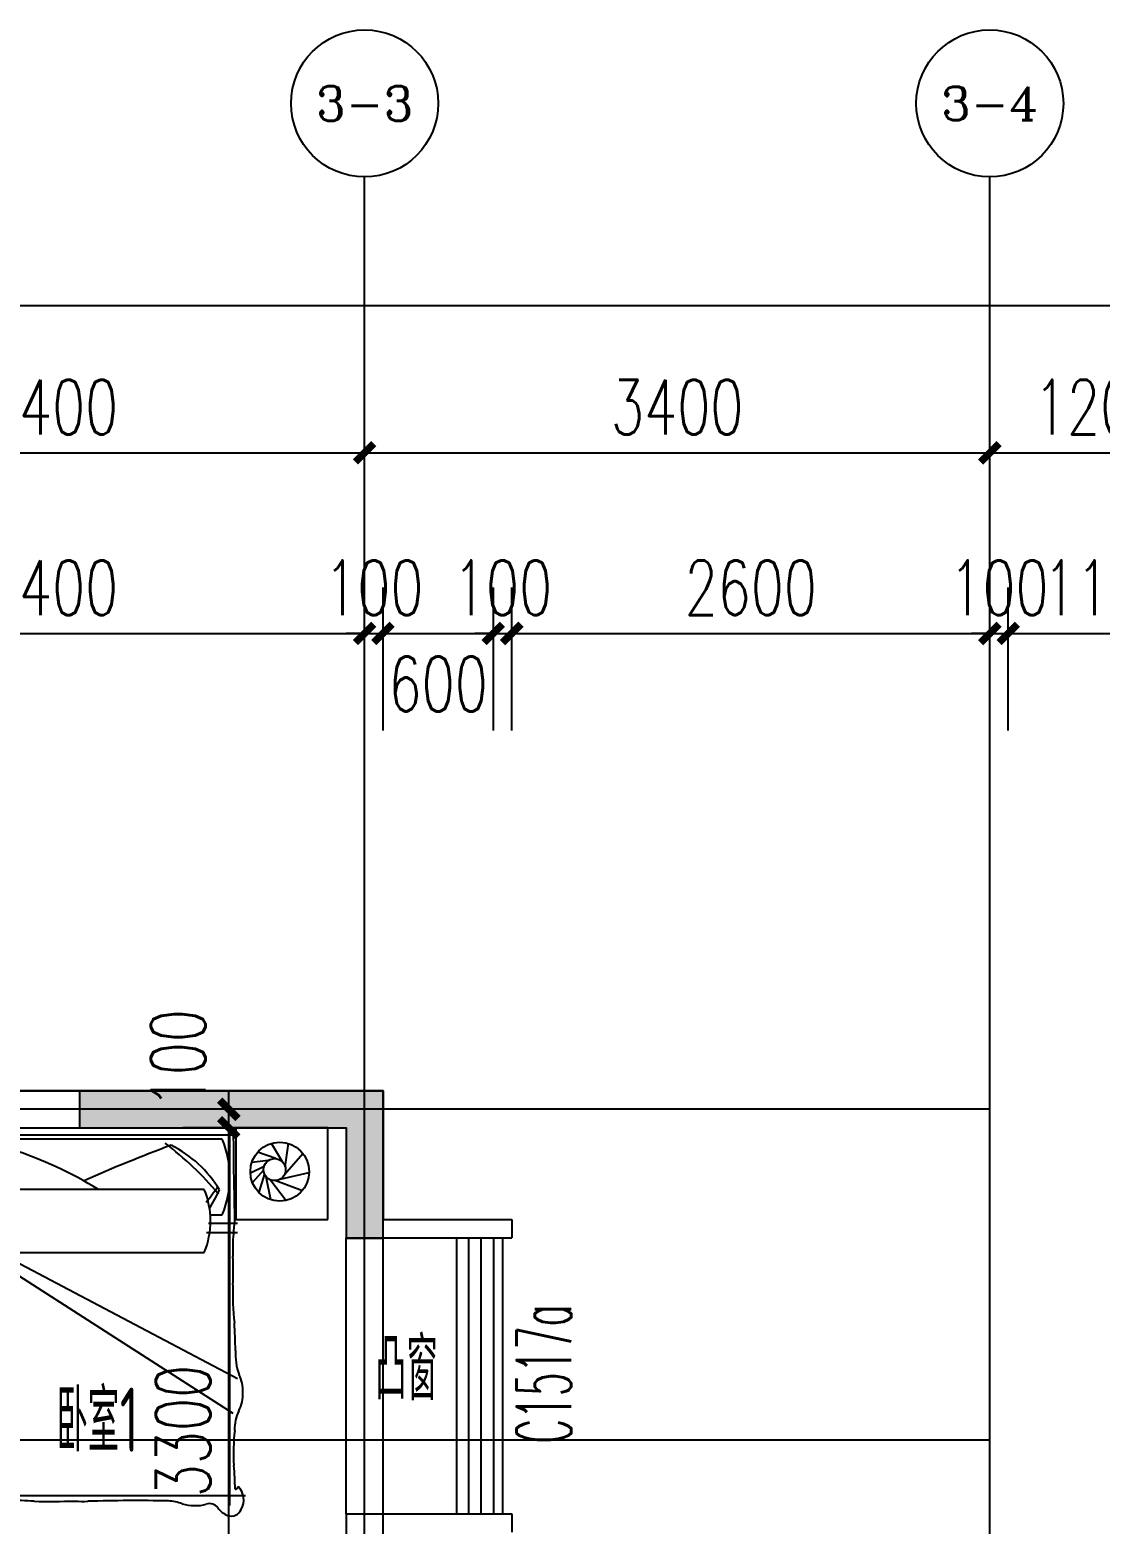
# Model space of a CAD drawing. Extents: x -129588 to 17450, y 1144 to 109436.
# Drawn here: x -39134 to -33314, y 34342 to 42469 of the extents above; entities that cross this region are included whole.
import ezdxf
from ezdxf.enums import TextEntityAlignment as Align

# ---------------------------------------------------------------- set-up
doc = ezdxf.new("R2010")
doc.units = 0
doc.header["$LTSCALE"] = 1000
doc.header["$MEASUREMENT"] = 0
doc.layers.add('A-area(算全面积)', color=21, linetype='Continuous', plot=False)
doc.layers.add('A-FUR', color=8, linetype='Continuous', plot=False)
for name, color, linetype in [('A-看线', 105, 'Continuous'), ('A-第三道尺寸线', 105, 'Continuous'), ('A-线脚看线', 9, 'Continuous'), ('AXIS', 3, 'Continuous'), ('AXIS_TEXT', 7, 'Continuous'), ('DOTE', 16, 'Continuous'), ('PUB_HATCH', 8, 'Continuous'), ('PUB_TEXT', 7, 'Continuous'), ('WALL', 2, 'Continuous'), ('WINDOW', 4, 'Continuous'), ('WINDOW_TEXT', 7, 'Continuous'), ('剪力墙', 6, 'Continuous')]:
    doc.layers.add(name, color=color, linetype=linetype)
doc.styles.add('_TCH_AXIS', font='COMPLEX', dxfattribs={"bigfont": 'GBCBIG'})
doc.styles.add('_TCH_DIM_T3', font='SIMPLEX.shx', dxfattribs={"width": 0.705882, "bigfont": 'GBCBIG.shx'})
doc.styles.add('_TCH_WINDOW', font='SIMPLEX.shx', dxfattribs={"width": 0.7, "height": 3.5, "bigfont": 'GBCBIG.shx'})
doc.styles.add('COMPLEX', font='COMPLEX')
doc.styles.get("Standard").update_dxf_attribs({"font": 'gbenor.shx', "width": 0.7, "bigfont": 'gbcbig.shx'})
doc.dimstyles.new('_TCH_ARCH&&100', dxfattribs={"dimtxt": 297.5, "dimasz": 100, "dimexe": 250, "dimexo": 300, "dimgap": 100, "dimtad": 1, "dimdec": 0, "dimzin": 0, "dimdsep": 46, "dimtxsty": '_TCH_DIM_T3', "dimblk": 'ARCHTICK', "dimcen": 0.09, "dimclrt": 7, "dimazin": 2, "dimtfac": 1, "dimtdec": 0, "dimtix": 1, "dimtmove": 2, "dimatfit": 3, "dimfxl": 0, "dimtolj": 1, "dimtzin": 0, "dimarcsym": 0})

# ---------------------------------------------------------------- blocks, each defined once
blk = doc.blocks.new('jgjlq030328')
at = {"layer": 'PUB_HATCH'}
blk.add_hatch(color=256, dxfattribs=at).paths.add_polyline_path([(-283535, 28211.9), (-283535, 29011.9), (-285185, 29011.9), (-285185, 28811.9), (-283735, 28811.9), (-283735, 28211.9)])
at = {"layer": '剪力墙'}
blk.add_lwpolyline([(-283535, 28211.9), (-283535, 29011.9), (-285185, 29011.9), (-285185, 28811.9), (-283735, 28811.9), (-283735, 28211.9)], close=True, dxfattribs=at)
blk = doc.blocks.new('zhouxianssceng0329')
at = {"layer": 'DOTE'}
for p, q in [((-37313.7, 132089.9), (-37313.7, 156469.4)), ((-33913.7, 132089.9), (-33913.7, 156469.4)), ((-33913.7, 155398.2), (-44988.6, 155398.2)), ((-33913.7, 153598.2), (-44988.6, 153598.2))]:
    blk.add_line(p, q, dxfattribs=at)
blk = doc.blocks.new('床-次')
for p, q in [((0, 1250), (-500, 1250)), ((-500, 1250), (-500, 750)), ((0, 750), (0, 1250)), ((-230.3, 1099.5), (-298, 1160.7)), ((-211.2, 1097.1), (-246.7, 1171.4)), ((-179.1, 1074.2), (-189.7, 1163.7)), ((-281.6, 1064.1), (-395.4, 976.5)), ((-264.8, 1087), (-391.3, 1061.6)), ((-251.5, 1094.8), (-351.2, 1125.9)), ((-168.5, 1032.8), (-133.7, 1131.8)), ((-287.6, 1032.1), (-341.4, 888.3)), ((-279.8, 1009.2), (-244.4, 851.5)), ((-253.8, 985.3), (-140.1, 886)), ((-212.8, 981.5), (-86.3, 964.7)), ((-185.3, 997.5), (-85.7, 1056.5)), ((-40, 738.5), (-2054.4, 738.5)), ((-40, 738.5), (-2054.4, 738.5)), ((-1999.7, 738.5), (-1999.7, -801.2)), ((-608.2, 738.5), (-1552.4, -732.5)), ((-575.1, 738.5), (-1363.6, -758.2)), ((-570.6, 738.5), (-570.6, 606)), ((-519.8, 738.5), (-519.8, 615.5)), ((-500, 750), (0, 750)), ((-40, -750), (-40, 750)), ((-40, 750), (0, 750)), ((0, 750), (0, -750)), ((-678.3, 577.3), (-678.3, -578.2)), ((-336.3, -578.2), (-336.3, 577.3)), ((-63, -675.7), (-63, 640.9)), ((-570.6, -590.9), (-570.6, -758.2)), ((-519.8, -600.4), (-519.8, -758.2)), ((-473.4, -610.8), (-473.4, -675.7)), ((-40, -711.5), (-2054.4, -711.5)), ((-40, -715.5), (-2054.4, -715.5)), ((0, -750), (-500, -750)), ((-500, -750), (-500, -1250)), ((0, -750), (-40, -750)), ((0, -1250), (0, -750)), ((-251.5, -905.2), (-351.2, -874.1)), ((-230.3, -900.5), (-298, -839.3)), ((-211.2, -902.9), (-246.7, -828.6)), ((-179.1, -925.8), (-189.7, -836.3)), ((-168.5, -967.2), (-133.7, -868.2)), ((-281.6, -935.9), (-395.4, -1023.5)), ((-264.8, -913), (-391.3, -938.4)), ((-287.6, -967.9), (-341.4, -1111.7)), ((-185.3, -1002.5), (-85.7, -943.5)), ((-279.8, -990.8), (-244.4, -1148.5)), ((-253.8, -1014.7), (-140.1, -1114)), ((-212.8, -1018.5), (-86.3, -1035.3)), ((-500, -1250), (0, -1250))]:
    blk.add_line(p, q)
for centre, radius in [((-239.3, 1011.5), 160), ((-228.1, 1039.5), 60), ((-239.3, -988.5), 160), ((-228.1, -960.5), 60)]:
    blk.add_circle(centre, radius)
for centre, radius, start, end in [((-2050.6, 726), 61.8, 114.65516, 197.05817), ((-2025.4, 689.2), 106, 45.78413, 118.72126), ((-1950.6, 749.2), 16, 93.39574, 183.44183), ((-1965.7, -466.9), 1215.2, 83.96781, 90.04075), ((-1770.2, 1899.8), 1160.2, 266.64954, 276.11997), ((-1636.1, 955.2), 209.3, 267.15615, 297.45765), ((-1447.1, 581), 209.9, 87.96316, 116.12762), ((-1430.8, 599), 192, 63.04698, 92.64916), ((-1225.8, 1105.3), 355.3, 250.60635, 272.32801), ((-1221.3, -1525.3), 2275.6, 85.96877, 89.74947), ((-909.2, 2045.3), 1309.4, 263.33019, 272.35813), ((-778.2, -773.7), 1512.6, 87.0776, 92.9224), ((-655.9, 1541.2), 805.5, 266.782, 275.59148), ((-480.7, 163.8), 583.8, 86.03666, 99.53314), ((-58.4, 47), 749.3, 113.83469, 131.46224), ((532.5, -530), 1548.8, 124.57489, 131.88808), ((-774.9, -20652.4), 21401.2, 88.49238, 89.10433), ((-1546.8, -636.7), 1810.6, 37.31306, 49.42063), ((-689.8, 185.7), 637.9, 26.40883, 59.00025), ((-160, -2198.1), 2939.9, 87.66163, 91.01156), ((-1983, 763.6), 138.4, 203.70607, 231.95597), ((-2098.3, 610.2), 53.6, 340.23108, 55.86441), ((-268.2, 142.5), 539, 67.62117, 92.10241), ((-1819.9, 531), 236, 164.99871, 197.18078), ((-507.3, 161.9), 449.1, 67.62117, 112.37883), ((-2002.9, 452.2), 43.4, 129.07345, 167.94605), ((-2962.5, 430.3), 933.9, 354.95264, 3.41649), ((-2185.6, 1136.9), 2172.2, 328.3558, 342.10444), ((5743.4, 272.5), 7776, 179.44258, 181.07566), ((-1219.9, 79.3), 812.7, 176.67233, 181.72422), ((-9950.5, -199.5), 7922.3, 358.6733, 1.8401), ((-7673.2, -3224.4), 8087.9, 20.45865, 24.04845), ((-2329.2, -362.3), 299.6, 341.30518, 356.04213), ((-1523.8, 732.7), 1810.6, 309.96455, 322.68694), ((-666.8, -113.7), 637.9, 300.99975, 333.59117), ((-1819.9, -528), 236, 162.81922, 195.00129), ((-2098.3, -607.2), 53.6, 304.13559, 19.76892), ((-507.3, -162.9), 449.1, 247.62117, 292.37883), ((-35.4, 25), 749.3, 237.46377, 246.16531), ((555.5, 626), 1548.8, 231.63721, 235.42511), ((-2050.6, -723), 61.8, 162.94183, 245.34484), ((-1983, -760.6), 138.4, 128.04403, 156.29393), ((-268.2, -177.3), 539, 247.62117, 292.37883), ((-2025.4, -686.2), 106, 241.27874, 314.21587), ((-1950.6, -746.2), 16, 176.55817, 266.60426), ((-1965.7, 469.9), 1215.2, 269.95925, 276.03219), ((-1770.2, -1896.8), 1160.2, 83.88003, 93.35046), ((-1636.1, -952.2), 209.3, 62.54235, 92.84385), ((-1447.1, -578), 209.9, 243.87238, 272.03684), ((-1430.8, -596), 192, 267.35084, 296.95302), ((-1225.8, -1102.3), 355.3, 87.67199, 109.39365), ((-1221.3, 1528.3), 2275.6, 270.25053, 274.03123), ((-909.2, -2042.3), 1309.4, 87.64187, 96.66981), ((-778.2, 776.7), 1512.6, 267.0776, 272.9224), ((-655.9, -1538.2), 805.5, 84.40852, 93.218), ((-480.7, -160.8), 583.8, 260.46686, 273.96334), ((-774.9, 20655.4), 21401.2, 270.89567, 271.50762), ((-160, 2201.1), 2939.9, 268.98844, 272.33837)]:
    blk.add_arc(centre, radius, start, end)
at = {"text_generation_flag": 4, "width": 0.8, "flags": 9}
for tag, p in [('XSIZE', (-239.3, 1011.5)), ('YSIZE', (-239.3, 1011.5)), ('XSIZE', (-239.3, -988.5)), ('YSIZE', (-239.3, -988.5))]:
    blk.add_attdef(tag, p, '', height=0.5, rotation=180, dxfattribs=at)
blk = doc.blocks.new('$TCHSYS$WIN2D')
for p, q in [((-0.5, 0.5), (0.5, 0.5)), ((-0.5, 0.5), (-0.5, -0.5)), ((0.5, 0.5), (0.5, -0.5)), ((0.5, 0.1667), (-0.5, 0.1667)), ((0.5, -0.1667), (-0.5, -0.1667)), ((-0.5, -0.5), (0.5, -0.5))]:
    blk.add_line(p, q)
blk = doc.blocks.new('_ArchTick')
at = {"color": 0, "linetype": 'ByBlock', "const_width": 0.4}
blk.add_lwpolyline([(-0.5, -0.5), (0.5, 0.5)], dxfattribs=at)
blk = doc.blocks.new('*D998')
at = {"layer": 'A-第三道尺寸线', "color": 0, "lineweight": -2, "transparency": 16777216}
for p, q in [((22270.6, 181434.8), (22270.6, 181534.8)), ((22609.3, 181434.8), (22020.6, 181434.8)), ((22270.6, 181334.8), (22270.6, 181434.8)), ((22609.3, 181334.8), (22020.6, 181334.8)), ((22270.6, 181334.8), (22270.6, 181234.8))]:
    blk.add_line(p, q, dxfattribs=at)
at = {"layer": 'Defpoints', "color": 0, "transparency": 16777216}
for p in [(22270.6, 181434.8), (22909.3, 181434.8), (22909.3, 181334.8)]:
    blk.add_point(p, dxfattribs=at)
at = {"layer": 'A-第三道尺寸线', "color": 0, "lineweight": -2, "transparency": 16777216, "xscale": 100, "yscale": 100, "zscale": 100}
for p, rotation in [((22270.6, 181434.8), 270), ((22270.6, 181334.8), 90)]:
    blk.add_blockref('_ArchTick', p, dxfattribs=dict(at, rotation=rotation))
at = {"layer": 'A-第三道尺寸线', "color": 7, "transparency": 16777216, "insert": (21995.6, 181709.8), "char_height": 297.5, "attachment_point": 5, "rotation": 90, "style": '_TCH_DIM_T3'}
blk.add_mtext('\\A1;100', dxfattribs=at)
blk = doc.blocks.new('*D999')
at = {"layer": 'A-第三道尺寸线', "color": 0, "lineweight": -2, "transparency": 16777216}
for p, q in [((22609.3, 181334.8), (22020.6, 181334.8)), ((22270.6, 178034.8), (22270.6, 181334.8)), ((22609.3, 178034.8), (22020.6, 178034.8))]:
    blk.add_line(p, q, dxfattribs=at)
at = {"layer": 'Defpoints', "color": 0, "transparency": 16777216}
for p in [(22270.6, 181334.8), (22909.3, 181334.8), (22909.3, 178034.8)]:
    blk.add_point(p, dxfattribs=at)
at = {"layer": 'A-第三道尺寸线', "color": 0, "lineweight": -2, "transparency": 16777216, "xscale": 100, "yscale": 100, "zscale": 100}
for p, rotation in [((22270.6, 181334.8), 90), ((22270.6, 178034.8), 270)]:
    blk.add_blockref('_ArchTick', p, dxfattribs=dict(at, rotation=rotation))
at = {"layer": 'A-第三道尺寸线', "color": 7, "transparency": 16777216, "insert": (22021.8, 179684.8), "char_height": 297.5, "attachment_point": 5, "rotation": 90, "style": '_TCH_DIM_T3'}
blk.add_mtext('\\A1;3300', dxfattribs=at)
blk = doc.blocks.new('ssxianjiao0329')
at = {"layer": 'A-线脚看线'}
blk.add_lwpolyline([(-36563.7, 154698.2), (-36563.7, 153198.2)], dxfattribs=at)
blk = doc.blocks.new('*D641')
at = {"layer": 'A-第三道尺寸线', "color": 0, "lineweight": -2, "transparency": 16777216}
for p, q in [((-40713.7, 38659.4), (-40713.7, 39436.6)), ((-37313.7, 38659.4), (-37313.7, 39436.6)), ((-40713.7, 39186.6), (-37313.7, 39186.6))]:
    blk.add_line(p, q, dxfattribs=at)
at = {"layer": 'Defpoints', "color": 0, "transparency": 16777216}
for p in [(-37313.7, 39186.6), (-40713.7, 38359.4), (-37313.7, 38359.4)]:
    blk.add_point(p, dxfattribs=at)
at = {"layer": 'A-第三道尺寸线', "color": 0, "lineweight": -2, "transparency": 16777216, "xscale": 100, "yscale": 100, "zscale": 100, "rotation": 180}
blk.add_blockref('_ArchTick', (-40713.7, 39186.6), dxfattribs=at)
at = {"layer": 'A-第三道尺寸线', "color": 0, "lineweight": -2, "transparency": 16777216, "xscale": 100, "yscale": 100, "zscale": 100}
blk.add_blockref('_ArchTick', (-37313.7, 39186.6), dxfattribs=at)
at = {"layer": 'A-第三道尺寸线', "color": 7, "transparency": 16777216, "insert": (-39013.7, 39435.3), "char_height": 297.5, "attachment_point": 5, "style": '_TCH_DIM_T3'}
blk.add_mtext('\\A1;3400', dxfattribs=at)
blk = doc.blocks.new('*D642')
at = {"layer": 'A-第三道尺寸线', "color": 0, "lineweight": -2, "transparency": 16777216}
for p, q in [((-37313.7, 38659.4), (-37313.7, 39436.6)), ((-37213.7, 38659.4), (-37213.7, 39436.6)), ((-37313.7, 39186.6), (-37413.7, 39186.6)), ((-37313.7, 39186.6), (-37213.7, 39186.6)), ((-37213.7, 39186.6), (-37113.7, 39186.6))]:
    blk.add_line(p, q, dxfattribs=at)
at = {"layer": 'Defpoints', "color": 0, "transparency": 16777216}
for p in [(-37213.7, 39186.6), (-37313.7, 38359.4), (-37213.7, 38359.4)]:
    blk.add_point(p, dxfattribs=at)
at = {"layer": 'A-第三道尺寸线', "color": 0, "lineweight": -2, "transparency": 16777216, "xscale": 100, "yscale": 100, "zscale": 100}
blk.add_blockref('_ArchTick', (-37313.7, 39186.6), dxfattribs=at)
at = {"layer": 'A-第三道尺寸线', "color": 0, "lineweight": -2, "transparency": 16777216, "xscale": 100, "yscale": 100, "zscale": 100, "rotation": 180}
blk.add_blockref('_ArchTick', (-37213.7, 39186.6), dxfattribs=at)
at = {"layer": 'A-第三道尺寸线', "color": 7, "transparency": 16777216, "insert": (-37263.7, 39435.3), "char_height": 297.5, "attachment_point": 5, "style": '_TCH_DIM_T3'}
blk.add_mtext('\\A1;100', dxfattribs=at)
blk = doc.blocks.new('*D643')
at = {"layer": 'A-第三道尺寸线', "color": 0, "lineweight": -2, "transparency": 16777216}
for p, q in [((-37213.7, 38659.4), (-37213.7, 39436.6)), ((-36613.7, 38659.4), (-36613.7, 39436.6)), ((-37213.7, 39186.6), (-36613.7, 39186.6))]:
    blk.add_line(p, q, dxfattribs=at)
at = {"layer": 'Defpoints', "color": 0, "transparency": 16777216}
for p in [(-36613.7, 39186.6), (-37213.7, 38359.4), (-36613.7, 38359.4)]:
    blk.add_point(p, dxfattribs=at)
at = {"layer": 'A-第三道尺寸线', "color": 0, "lineweight": -2, "transparency": 16777216, "xscale": 100, "yscale": 100, "zscale": 100, "rotation": 180}
blk.add_blockref('_ArchTick', (-37213.7, 39186.6), dxfattribs=at)
at = {"layer": 'A-第三道尺寸线', "color": 0, "lineweight": -2, "transparency": 16777216, "xscale": 100, "yscale": 100, "zscale": 100}
blk.add_blockref('_ArchTick', (-36613.7, 39186.6), dxfattribs=at)
at = {"layer": 'A-第三道尺寸线', "color": 7, "transparency": 16777216, "insert": (-36913.7, 38911.6), "char_height": 297.5, "attachment_point": 5, "style": '_TCH_DIM_T3'}
blk.add_mtext('\\A1;600', dxfattribs=at)
blk = doc.blocks.new('*D644')
at = {"layer": 'A-第三道尺寸线', "color": 0, "lineweight": -2, "transparency": 16777216}
for p, q in [((-36613.7, 38659.4), (-36613.7, 39436.6)), ((-36513.7, 38659.4), (-36513.7, 39436.6)), ((-36613.7, 39186.6), (-36713.7, 39186.6)), ((-36613.7, 39186.6), (-36513.7, 39186.6)), ((-36513.7, 39186.6), (-36413.7, 39186.6))]:
    blk.add_line(p, q, dxfattribs=at)
at = {"layer": 'Defpoints', "color": 0, "transparency": 16777216}
for p in [(-36513.7, 39186.6), (-36613.7, 38359.4), (-36513.7, 38359.4)]:
    blk.add_point(p, dxfattribs=at)
at = {"layer": 'A-第三道尺寸线', "color": 0, "lineweight": -2, "transparency": 16777216, "xscale": 100, "yscale": 100, "zscale": 100}
blk.add_blockref('_ArchTick', (-36613.7, 39186.6), dxfattribs=at)
at = {"layer": 'A-第三道尺寸线', "color": 0, "lineweight": -2, "transparency": 16777216, "xscale": 100, "yscale": 100, "zscale": 100, "rotation": 180}
blk.add_blockref('_ArchTick', (-36513.7, 39186.6), dxfattribs=at)
at = {"layer": 'A-第三道尺寸线', "color": 7, "transparency": 16777216, "insert": (-36563.7, 39435.3), "char_height": 297.5, "attachment_point": 5, "style": '_TCH_DIM_T3'}
blk.add_mtext('\\A1;100', dxfattribs=at)
blk = doc.blocks.new('*D645')
at = {"layer": 'A-第三道尺寸线', "color": 0, "lineweight": -2, "transparency": 16777216}
for p, q in [((-36513.7, 38659.4), (-36513.7, 39436.6)), ((-33913.7, 38659.4), (-33913.7, 39436.6)), ((-36513.7, 39186.6), (-33913.7, 39186.6))]:
    blk.add_line(p, q, dxfattribs=at)
at = {"layer": 'Defpoints', "color": 0, "transparency": 16777216}
for p in [(-33913.7, 39186.6), (-36513.7, 38359.4), (-33913.7, 38359.4)]:
    blk.add_point(p, dxfattribs=at)
at = {"layer": 'A-第三道尺寸线', "color": 0, "lineweight": -2, "transparency": 16777216, "xscale": 100, "yscale": 100, "zscale": 100, "rotation": 180}
blk.add_blockref('_ArchTick', (-36513.7, 39186.6), dxfattribs=at)
at = {"layer": 'A-第三道尺寸线', "color": 0, "lineweight": -2, "transparency": 16777216, "xscale": 100, "yscale": 100, "zscale": 100}
blk.add_blockref('_ArchTick', (-33913.7, 39186.6), dxfattribs=at)
at = {"layer": 'A-第三道尺寸线', "color": 7, "transparency": 16777216, "insert": (-35213.7, 39435.3), "char_height": 297.5, "attachment_point": 5, "style": '_TCH_DIM_T3'}
blk.add_mtext('\\A1;2600', dxfattribs=at)
blk = doc.blocks.new('*D646')
at = {"layer": 'A-第三道尺寸线', "color": 0, "lineweight": -2, "transparency": 16777216}
for p, q in [((-33913.7, 38659.4), (-33913.7, 39436.6)), ((-33813.7, 38659.4), (-33813.7, 39436.6)), ((-33913.7, 39186.6), (-34013.7, 39186.6)), ((-33913.7, 39186.6), (-33813.7, 39186.6)), ((-33813.7, 39186.6), (-33713.7, 39186.6))]:
    blk.add_line(p, q, dxfattribs=at)
at = {"layer": 'Defpoints', "color": 0, "transparency": 16777216}
for p in [(-33813.7, 39186.6), (-33913.7, 38359.4), (-33813.7, 38359.4)]:
    blk.add_point(p, dxfattribs=at)
at = {"layer": 'A-第三道尺寸线', "color": 0, "lineweight": -2, "transparency": 16777216, "xscale": 100, "yscale": 100, "zscale": 100}
blk.add_blockref('_ArchTick', (-33913.7, 39186.6), dxfattribs=at)
at = {"layer": 'A-第三道尺寸线', "color": 0, "lineweight": -2, "transparency": 16777216, "xscale": 100, "yscale": 100, "zscale": 100, "rotation": 180}
blk.add_blockref('_ArchTick', (-33813.7, 39186.6), dxfattribs=at)
at = {"layer": 'A-第三道尺寸线', "color": 7, "transparency": 16777216, "insert": (-33863.7, 39435.3), "char_height": 297.5, "attachment_point": 5, "style": '_TCH_DIM_T3'}
blk.add_mtext('\\A1;100', dxfattribs=at)
blk = doc.blocks.new('*D647')
at = {"layer": 'A-第三道尺寸线', "color": 0, "lineweight": -2, "transparency": 16777216}
for p, q in [((-33813.7, 38659.4), (-33813.7, 39436.6)), ((-32713.7, 38659.4), (-32713.7, 39436.6)), ((-33813.7, 39186.6), (-32713.7, 39186.6))]:
    blk.add_line(p, q, dxfattribs=at)
at = {"layer": 'Defpoints', "color": 0, "transparency": 16777216}
for p in [(-32713.7, 39186.6), (-33813.7, 38359.4), (-32713.7, 38359.4)]:
    blk.add_point(p, dxfattribs=at)
at = {"layer": 'A-第三道尺寸线', "color": 0, "lineweight": -2, "transparency": 16777216, "xscale": 100, "yscale": 100, "zscale": 100, "rotation": 180}
blk.add_blockref('_ArchTick', (-33813.7, 39186.6), dxfattribs=at)
at = {"layer": 'A-第三道尺寸线', "color": 0, "lineweight": -2, "transparency": 16777216, "xscale": 100, "yscale": 100, "zscale": 100}
blk.add_blockref('_ArchTick', (-32713.7, 39186.6), dxfattribs=at)
at = {"layer": 'A-第三道尺寸线', "color": 7, "transparency": 16777216, "insert": (-33263.7, 39435.3), "char_height": 297.5, "attachment_point": 5, "style": '_TCH_DIM_T3'}
blk.add_mtext('\\A1;1100', dxfattribs=at)
blk = doc.blocks.new('*D938')
at = {"layer": 'AXIS', "color": 0, "lineweight": -2, "transparency": 16777216}
for p, q in [((-40713.7, 37969.4), (-40713.7, 40419.4)), ((-37313.7, 37969.4), (-37313.7, 40419.4)), ((-40713.7, 40169.4), (-37313.7, 40169.4))]:
    blk.add_line(p, q, dxfattribs=at)
at = {"layer": 'Defpoints', "color": 0, "transparency": 16777216}
for p in [(-37313.7, 40169.4), (-40713.7, 37669.4), (-37313.7, 37669.4)]:
    blk.add_point(p, dxfattribs=at)
at = {"layer": 'AXIS', "color": 0, "lineweight": -2, "transparency": 16777216, "xscale": 100, "yscale": 100, "zscale": 100, "rotation": 180}
blk.add_blockref('_ArchTick', (-40713.7, 40169.4), dxfattribs=at)
at = {"layer": 'AXIS', "color": 0, "lineweight": -2, "transparency": 16777216, "xscale": 100, "yscale": 100, "zscale": 100}
blk.add_blockref('_ArchTick', (-37313.7, 40169.4), dxfattribs=at)
at = {"layer": 'AXIS', "color": 7, "transparency": 16777216, "insert": (-39013.7, 40418.1), "char_height": 297.5, "attachment_point": 5, "style": '_TCH_DIM_T3'}
blk.add_mtext('\\A1;3400', dxfattribs=at)
blk = doc.blocks.new('*D939')
at = {"layer": 'AXIS', "color": 0, "lineweight": -2, "transparency": 16777216}
for p, q in [((-37313.7, 37969.4), (-37313.7, 40419.4)), ((-33913.7, 37969.4), (-33913.7, 40419.4)), ((-37313.7, 40169.4), (-33913.7, 40169.4))]:
    blk.add_line(p, q, dxfattribs=at)
at = {"layer": 'Defpoints', "color": 0, "transparency": 16777216}
for p in [(-33913.7, 40169.4), (-37313.7, 37669.4), (-33913.7, 37669.4)]:
    blk.add_point(p, dxfattribs=at)
at = {"layer": 'AXIS', "color": 0, "lineweight": -2, "transparency": 16777216, "xscale": 100, "yscale": 100, "zscale": 100, "rotation": 180}
blk.add_blockref('_ArchTick', (-37313.7, 40169.4), dxfattribs=at)
at = {"layer": 'AXIS', "color": 0, "lineweight": -2, "transparency": 16777216, "xscale": 100, "yscale": 100, "zscale": 100}
blk.add_blockref('_ArchTick', (-33913.7, 40169.4), dxfattribs=at)
at = {"layer": 'AXIS', "color": 7, "transparency": 16777216, "insert": (-35613.7, 40418.1), "char_height": 297.5, "attachment_point": 5, "style": '_TCH_DIM_T3'}
blk.add_mtext('\\A1;3400', dxfattribs=at)
blk = doc.blocks.new('*D940')
at = {"layer": 'AXIS', "color": 0, "lineweight": -2, "transparency": 16777216}
for p, q in [((-33913.7, 37969.4), (-33913.7, 40419.4)), ((-32713.7, 37969.4), (-32713.7, 40419.4)), ((-33913.7, 40169.4), (-32713.7, 40169.4))]:
    blk.add_line(p, q, dxfattribs=at)
at = {"layer": 'Defpoints', "color": 0, "transparency": 16777216}
for p in [(-32713.7, 40169.4), (-33913.7, 37669.4), (-32713.7, 37669.4)]:
    blk.add_point(p, dxfattribs=at)
at = {"layer": 'AXIS', "color": 0, "lineweight": -2, "transparency": 16777216, "xscale": 100, "yscale": 100, "zscale": 100, "rotation": 180}
blk.add_blockref('_ArchTick', (-33913.7, 40169.4), dxfattribs=at)
at = {"layer": 'AXIS', "color": 0, "lineweight": -2, "transparency": 16777216, "xscale": 100, "yscale": 100, "zscale": 100}
blk.add_blockref('_ArchTick', (-32713.7, 40169.4), dxfattribs=at)
at = {"layer": 'AXIS', "color": 7, "transparency": 16777216, "insert": (-33313.7, 40418.1), "char_height": 297.5, "attachment_point": 5, "style": '_TCH_DIM_T3'}
blk.add_mtext('\\A1;1200', dxfattribs=at)
blk = doc.blocks.new('*D955')
at = {"layer": 'AXIS', "color": 0, "lineweight": -2, "transparency": 16777216}
for p, q in [((-44213.7, 39736.6), (-44213.7, 41219.4)), ((3986.3, 39736.6), (3986.3, 41219.4)), ((-44213.7, 40969.4), (3986.3, 40969.4))]:
    blk.add_line(p, q, dxfattribs=at)
at = {"layer": 'Defpoints', "color": 0, "transparency": 16777216}
for p in [(3986.3, 40969.4), (-44213.7, 39436.6), (3986.3, 39436.6)]:
    blk.add_point(p, dxfattribs=at)
at = {"layer": 'AXIS', "color": 0, "lineweight": -2, "transparency": 16777216, "xscale": 100, "yscale": 100, "zscale": 100, "rotation": 180}
blk.add_blockref('_ArchTick', (-44213.7, 40969.4), dxfattribs=at)
at = {"layer": 'AXIS', "color": 0, "lineweight": -2, "transparency": 16777216, "xscale": 100, "yscale": 100, "zscale": 100}
blk.add_blockref('_ArchTick', (3986.3, 40969.4), dxfattribs=at)
at = {"layer": 'AXIS', "color": 7, "transparency": 16777216, "insert": (-20113.7, 41218.1), "char_height": 297.5, "attachment_point": 5, "style": '_TCH_DIM_T3'}
blk.add_mtext('\\A1;48200', dxfattribs=at)
blk = doc.blocks.new('_AXISO')
blk.add_circle((0, 0), 0.5)
at = {"layer": 'AXIS_TEXT', "style": 'COMPLEX', "width": 1.041667}
blk.add_attdef('A', text='', height=0.56, dxfattribs=at).set_placement((-0.25, -0.28), (0.25, -0.28), align=Align.FIT)
blk = doc.blocks.new('a1HUXING0323')
at = {"layer": 'A-看线'}
blk.add_lwpolyline([(22909.3, 179234.8), (22909.3, 180734.8)], dxfattribs=at)
at = {"layer": 'WALL'}
for p, q in [((19509.3, 181534.8), (23109.3, 181534.8)), ((23109.3, 181534.8), (23109.3, 180834.8)), ((19709.3, 181334.8), (22909.3, 181334.8)), ((22909.3, 181334.8), (22909.3, 180734.8)), ((23109.3, 180834.8), (23609.3, 180834.8)), ((23609.3, 180834.8), (23809.3, 180834.8)), ((23809.3, 180834.8), (23809.3, 180734.8)), ((22909.3, 180734.8), (23509.3, 180734.8)), ((23509.3, 180734.8), (23709.3, 180734.8)), ((23709.3, 180734.8), (23809.3, 180734.8)), ((22909.3, 179234.8), (23509.3, 179234.8)), ((22909.3, 179234.8), (22909.3, 178034.8)), ((23509.3, 179234.8), (23709.3, 179234.8)), ((23709.3, 179234.8), (23809.3, 179234.8)), ((23809.3, 179234.8), (23809.3, 179134.8))]:
    blk.add_line(p, q, dxfattribs=at)
at = {"layer": 'A-FUR', "extrusion": (4.56361e-07, -1.25171e-07, 1), "rotation": 90}
blk.add_blockref('床-次', (21559.3, 181334.8), dxfattribs=at)
at = {"layer": 'WINDOW'}
ref = blk.add_blockref('$TCHSYS$WIN2D', (23609.3, 179984.8), dxfattribs=dict(at, xscale=1500, yscale=-200, zscale=1500, rotation=270))
ref.add_attrib('A', 'C1517a', (24133, 179617.3), dxfattribs={"layer": 'WINDOW_TEXT', "height": 297.5, "rotation": 90, "style": '_TCH_WINDOW', "width": 0.494118})
at = {"layer": 'PUB_TEXT', "width": 0.7}
for s, height, p in [('凸窗', 337.59, (23066.7, 179852.5)), ('卧室', 337.59, (21333.6, 179571.5)), ('1', 350, (21677.6, 179571.5))]:
    blk.add_text(s, height=height, dxfattribs=at).set_placement(p)
at = {"layer": 'A-第三道尺寸线'}
dim = blk.add_linear_dim(base=(22270.6, 181434.8), p1=(22909.3, 181334.8), p2=(22909.3, 181434.8), angle=90, dimstyle='_TCH_ARCH&&100', dxfattribs=at)
dim.commit()
dim.dimension.update_dxf_attribs({"geometry": '*D998', "text_midpoint": (21995.6, 181709.8), "dimtype": 161})
dim = blk.add_aligned_dim(p1=(22909.3, 178034.8), p2=(22909.3, 181334.8), distance=638.7, dimstyle='_TCH_ARCH&&100', dxfattribs=at)
dim.commit()
dim.dimension.update_dxf_attribs({"geometry": '*D999', "text_midpoint": (22021.8, 179684.8)})

msp = doc.modelspace()

# ---------------------------------------------------------------- linework, layer by layer
at = {"layer": 'AXIS'}
for p, q in [((-37313.7, 37669.4), (-37313.7, 41669.4)), ((-33913.7, 37669.4), (-33913.7, 41669.4))]:
    msp.add_line(p, q, dxfattribs=at)

# ---------------------------------------------------------------- block references
msp.add_blockref('zhouxianssceng0329', (0, -118800))
ref = msp.add_blockref('_AXISO', (-37313.7, 42069.4), dxfattribs=dict(at, xscale=800, yscale=800, zscale=800))
ref.add_attrib('A', '3-3', dxfattribs={"layer": 'AXIS_TEXT', "height": 187.78, "style": '_TCH_AXIS'}).set_placement((-37577.5, 41975.5), (-37049.9, 41975.5), align=Align.FIT)
ref = msp.add_blockref('_AXISO', (-33913.7, 42069.4), dxfattribs=dict(at, xscale=800, yscale=800, zscale=800))
ref.add_attrib('A', '3-4', dxfattribs={"layer": 'AXIS_TEXT', "height": 182.29, "style": '_TCH_AXIS'}).set_placement((-34178.5, 41978.2), (-33649, 41978.2), align=Align.FIT)
at = {"layer": '剪力墙'}
msp.add_blockref('jgjlq030328', (246321.3, 7686.3, 0), dxfattribs=at)

# ---------------------------------------------------------------- dimensions: what is measured, and where the dimension line sits
at = {"layer": 'A-第三道尺寸线'}
for p1, p2, picture, middle in [((-40713.7, 38359.4), (-37313.7, 38359.4), '*D641', (-39013.7, 39435.3)), ((-37313.7, 38359.4), (-37213.7, 38359.4), '*D642', (-37263.7, 39435.3)), ((-36613.7, 38359.4), (-36513.7, 38359.4), '*D644', (-36563.7, 39435.3)), ((-36513.7, 38359.4), (-33913.7, 38359.4), '*D645', (-35213.7, 39435.3)), ((-33913.7, 38359.4), (-33813.7, 38359.4), '*D646', (-33863.7, 39435.3)), ((-33813.7, 38359.4), (-32713.7, 38359.4), '*D647', (-33263.7, 39435.3))]:
    dim = msp.add_aligned_dim(p1=p1, p2=p2, distance=827.2, dimstyle='_TCH_ARCH&&100', dxfattribs=at)
    dim.commit()
    dim.dimension.update_dxf_attribs({"geometry": picture, "text_midpoint": middle})
dim = msp.add_linear_dim(base=(-36613.7, 39186.6), p1=(-37213.7, 38359.4), p2=(-36613.7, 38359.4), angle=0, dimstyle='_TCH_ARCH&&100', dxfattribs=at)
dim.commit()
dim.dimension.update_dxf_attribs({"geometry": '*D643', "text_midpoint": (-36913.7, 38911.6), "dimtype": 129})
at = {"layer": 'AXIS'}
for p1, p2, distance, picture, middle in [((-44213.7, 39436.6), (3986.3, 39436.6), 1532.8, '*D955', (-20113.7, 41218.1)), ((-40713.7, 37669.4), (-37313.7, 37669.4), 2500, '*D938', (-39013.7, 40418.1)), ((-37313.7, 37669.4), (-33913.7, 37669.4), 2500, '*D939', (-35613.7, 40418.1)), ((-33913.7, 37669.4), (-32713.7, 37669.4), 2500, '*D940', (-33313.7, 40418.1))]:
    dim = msp.add_aligned_dim(p1=p1, p2=p2, distance=distance, dimstyle='_TCH_ARCH&&100', dxfattribs=at)
    dim.commit()
    dim.dimension.update_dxf_attribs({"geometry": picture, "text_midpoint": middle})

# ---------------------------------------------------------------- next in the draw order: block references
msp.add_blockref('a1HUXING0323', (-60323, -144836.5))

# ---------------------------------------------------------------- next in the draw order: linework, layer by layer
at = {"layer": 'A-area(算全面积)'}
msp.add_lwpolyline([(-37213.7, 30798.2), (-37213.7, 36698.2), (-40813.7, 36698.2), (-40813.7, 34898.2), (-44213.7, 34898.2), (-44213.7, 26398.2)], dxfattribs=at)

# ---------------------------------------------------------------- next in the draw order: block references
msp.add_blockref('ssxianjiao0329', (0, -118800))

doc.saveas('drawing.dxf')
